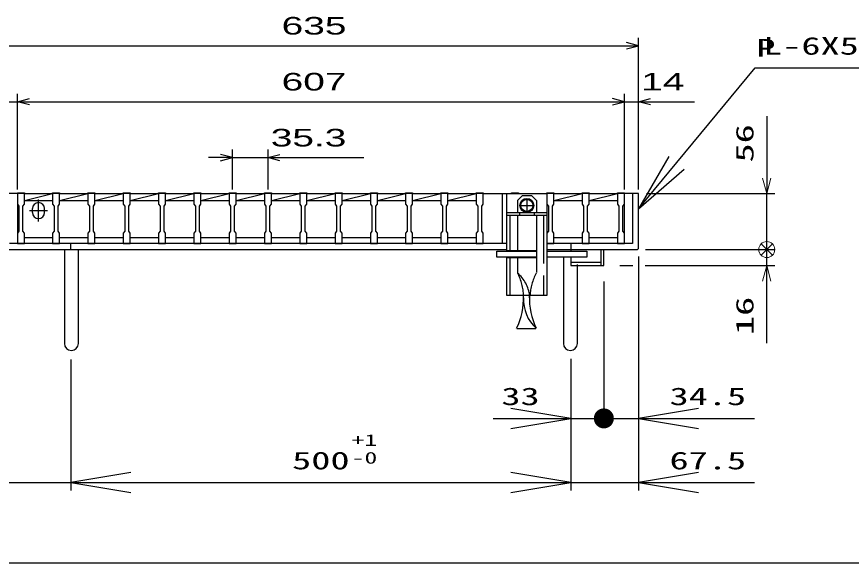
# Model space of a CAD drawing. Units: millimetres, scale not verified. Extents: x -1456 to 1389, y -1026 to 839.
# Drawn here: x -1038 to -203, y -921 to -374 of the extents above; entities that cross this region are included whole.
import ezdxf
from ezdxf.enums import TextEntityAlignment as Align

# ---------------------------------------------------------------- set-up
doc = ezdxf.new("R2010")
doc.units = ezdxf.units.MM
doc.header["$LTSCALE"] = 8
doc.linetypes.add('CHAIN', pattern=[18.5, 12, -1.5, 3.5, -1.5])
doc.linetypes.add('DASHED', pattern=[7.5, 6, -1.5])
for name, color, linetype, lineweight in [('0_2', 150, 'Continuous', 25), ('16', 3, 'Continuous', 25), ('17', 2, 'Continuous', 25), ('19', 6, 'Continuous', 25), ('22', 4, 'Continuous', 25), ('29', 6, 'Continuous', 25)]:
    doc.layers.add(name, color=color, linetype=linetype, lineweight=lineweight)
doc.styles.add('ベクトル', font='')
doc.styles.add('ＭＳ ゴシック', font='')
doc.styles.get('ベクトル').set_extended_font_data('ベクトル')
doc.styles.get('ＭＳ ゴシック').set_extended_font_data('MS Gothic')

# ---------------------------------------------------------------- blocks, each defined once
blk = doc.blocks.new('open_arrow')
at = {"color": 0, "linetype": 'Continuous', "lineweight": -2}
blk.add_lwpolyline([(7.5, 1.25), (0, 0), (7.5, -1.25)], dxfattribs=at)
blk = doc.blocks.new('filled_dot')
at = {"color": 0, "linetype": 'Continuous', "lineweight": -2, "const_width": 1.25}
blk.add_lwpolyline([(-0.625, 0, 1), (0.625, 0, 1)], format="xyb", close=True, dxfattribs=at)

msp = doc.modelspace()

# ---------------------------------------------------------------- linework, layer by layer
at = {"layer": '0_2'}
msp.add_line((1388.8, -921.2), (-1379.2, -921.2), dxfattribs=at)
at = {"layer": '16'}
for p, q in [((-1037, -551.271), (-1037, -550.571)), ((-1037, -550.571), (-1030, -550.571)), ((-1030, -550.571), (-1030, -551.271)), ((-1001.7, -551.271), (-1001.7, -550.571)), ((-1001.7, -550.571), (-994.7, -550.571)), ((-994.7, -550.571), (-994.7, -551.271)), ((-966.4, -551.271), (-966.4, -550.571)), ((-966.4, -550.571), (-959.4, -550.571)), ((-959.4, -550.571), (-959.4, -551.271)), ((-931.1, -551.271), (-931.1, -550.571)), ((-931.1, -550.571), (-924.1, -550.571)), ((-924.1, -550.571), (-924.1, -551.271)), ((-895.8, -551.271), (-895.8, -550.571)), ((-895.8, -550.571), (-888.8, -550.571)), ((-888.8, -550.571), (-888.8, -551.271)), ((-860.5, -551.271), (-860.5, -550.571)), ((-860.5, -550.571), (-853.5, -550.571)), ((-853.5, -550.571), (-853.5, -551.271)), ((-825.2, -551.271), (-825.2, -550.571)), ((-825.2, -550.571), (-818.2, -550.571)), ((-818.2, -550.571), (-818.2, -551.271)), ((-789.9, -551.271), (-789.9, -550.571)), ((-789.9, -550.571), (-782.9, -550.571)), ((-782.9, -550.571), (-782.9, -551.271)), ((-754.6, -551.271), (-754.6, -550.571)), ((-754.6, -550.571), (-747.6, -550.571)), ((-747.6, -550.571), (-747.6, -551.271)), ((-719.3, -551.271), (-719.3, -550.571)), ((-719.3, -550.571), (-712.3, -550.571)), ((-712.3, -550.571), (-712.3, -551.271)), ((-684, -551.271), (-684, -550.571)), ((-684, -550.571), (-677, -550.571)), ((-677, -550.571), (-677, -551.271)), ((-648.7, -551.271), (-648.7, -550.571)), ((-648.7, -550.571), (-641.7, -550.571)), ((-641.7, -550.571), (-641.7, -551.271)), ((-613.4, -551.271), (-613.4, -550.571)), ((-613.4, -550.571), (-606.4, -550.571)), ((-606.4, -550.571), (-606.4, -551.271)), ((-578.1, -551.271), (-578.1, -550.571)), ((-578.1, -550.571), (-571.1, -550.571)), ((-571.1, -550.571), (-571.1, -551.271)), ((-542.8, -551.271), (-542.8, -550.571)), ((-542.8, -550.571), (-535.8, -550.571)), ((-535.8, -550.571), (-535.8, -551.271)), ((-507.5, -551.271), (-507.5, -550.571)), ((-507.5, -550.571), (-500.5, -550.571)), ((-500.5, -550.571), (-500.5, -551.271)), ((-472.2, -551.271), (-472.2, -550.571)), ((-472.2, -550.571), (-465.2, -550.571)), ((-465.2, -550.571), (-465.2, -551.271)), ((-437, -551.271), (-437, -550.571)), ((-437, -550.571), (-430, -550.571)), ((-430, -550.571), (-430, -551.271)), ((-1037, -551.271), (-1037, -561.771)), ((-1030, -551.271), (-1037, -551.271)), ((-1037, -551.271), (-1037, -595.271)), ((-1030, -561.771), (-1030, -551.271)), ((-1030, -551.271), (-1001.7, -551.271)), ((-1030, -558.271), (-1001.7, -551.271)), ((-1030, -558.271), (-1001.7, -558.271)), ((-1015.85, -579.271), (-1015.85, -557.271)), ((-1001.7, -551.271), (-1001.7, -561.771)), ((-994.7, -551.271), (-1001.7, -551.271)), ((-994.7, -561.771), (-994.7, -551.271)), ((-994.7, -551.271), (-966.4, -551.271)), ((-994.7, -558.271), (-966.4, -551.271)), ((-994.7, -558.271), (-966.4, -558.271)), ((-966.4, -551.271), (-966.4, -561.771)), ((-959.4, -551.271), (-966.4, -551.271)), ((-959.4, -561.771), (-959.4, -551.271)), ((-959.4, -551.271), (-931.1, -551.271)), ((-959.4, -558.271), (-931.1, -551.271)), ((-959.4, -558.271), (-931.1, -558.271)), ((-931.1, -551.271), (-931.1, -561.771)), ((-924.1, -551.271), (-931.1, -551.271)), ((-924.1, -561.771), (-924.1, -551.271)), ((-924.1, -551.271), (-895.8, -551.271)), ((-924.1, -558.271), (-895.8, -551.271)), ((-924.1, -558.271), (-895.8, -558.271)), ((-895.8, -551.271), (-895.8, -561.771)), ((-888.8, -551.271), (-895.8, -551.271)), ((-888.8, -561.771), (-888.8, -551.271)), ((-888.8, -551.271), (-860.5, -551.271)), ((-888.8, -558.271), (-860.5, -551.271)), ((-888.8, -558.271), (-860.5, -558.271)), ((-860.5, -551.271), (-860.5, -561.771)), ((-853.5, -551.271), (-860.5, -551.271)), ((-853.5, -561.771), (-853.5, -551.271)), ((-853.5, -551.271), (-825.2, -551.271)), ((-853.5, -558.271), (-825.2, -551.271)), ((-853.5, -558.271), (-825.2, -558.271)), ((-825.2, -551.271), (-825.2, -561.771)), ((-818.2, -551.271), (-825.2, -551.271)), ((-818.2, -561.771), (-818.2, -551.271)), ((-818.2, -551.271), (-789.9, -551.271)), ((-818.2, -558.271), (-789.9, -551.271)), ((-818.2, -558.271), (-789.9, -558.271)), ((-789.9, -551.271), (-789.9, -561.771)), ((-782.9, -551.271), (-789.9, -551.271)), ((-782.9, -561.771), (-782.9, -551.271)), ((-782.9, -551.271), (-754.6, -551.271)), ((-782.9, -558.271), (-754.6, -551.271)), ((-782.9, -558.271), (-754.6, -558.271)), ((-754.6, -551.271), (-754.6, -561.771)), ((-747.6, -551.271), (-754.6, -551.271)), ((-747.6, -561.771), (-747.6, -551.271)), ((-747.6, -551.271), (-719.3, -551.271)), ((-747.6, -558.271), (-719.3, -551.271)), ((-747.6, -558.271), (-719.3, -558.271)), ((-719.3, -551.271), (-719.3, -561.771)), ((-712.3, -551.271), (-719.3, -551.271)), ((-712.3, -561.771), (-712.3, -551.271)), ((-712.3, -551.271), (-684, -551.271)), ((-712.3, -558.271), (-684, -551.271)), ((-712.3, -558.271), (-684, -558.271)), ((-684, -551.271), (-684, -561.771)), ((-677, -551.271), (-684, -551.271)), ((-677, -561.771), (-677, -551.271)), ((-677, -551.271), (-648.7, -551.271)), ((-677, -558.271), (-648.7, -551.271)), ((-677, -558.271), (-648.7, -558.271)), ((-648.7, -551.271), (-648.7, -561.771)), ((-641.7, -551.271), (-648.7, -551.271)), ((-641.7, -561.771), (-641.7, -551.271)), ((-641.7, -551.271), (-613.4, -551.271)), ((-641.7, -558.271), (-613.4, -551.271)), ((-641.7, -558.271), (-613.4, -558.271)), ((-613.4, -551.271), (-613.4, -561.771)), ((-606.4, -551.271), (-613.4, -551.271)), ((-606.4, -561.771), (-606.4, -551.271)), ((-606.4, -551.271), (-578.1, -551.271)), ((-606.4, -558.271), (-578.1, -551.271)), ((-606.4, -558.271), (-578.1, -558.271)), ((-578.1, -551.271), (-578.1, -561.771)), ((-571.1, -551.271), (-578.1, -551.271)), ((-571.1, -561.771), (-571.1, -551.271)), ((-571.1, -551.271), (-542.8, -551.271)), ((-535.8, -551.271), (-542.8, -551.271)), ((-535.8, -551.271), (-507.5, -551.271)), ((-507.5, -551.271), (-507.5, -561.771)), ((-500.5, -551.271), (-507.5, -551.271)), ((-500.5, -561.771), (-500.5, -551.271)), ((-500.5, -551.271), (-472.2, -551.271)), ((-500.5, -558.271), (-472.2, -551.271)), ((-500.5, -558.271), (-472.2, -558.271)), ((-472.2, -551.271), (-472.2, -561.771)), ((-465.2, -551.271), (-472.2, -551.271)), ((-465.2, -561.771), (-465.2, -551.271)), ((-465.2, -551.271), (-437, -551.271)), ((-465.2, -558.271), (-437, -551.296)), ((-465.2, -558.271), (-437, -558.271)), ((-437, -551.271), (-437, -561.771)), ((-430, -551.271), (-437, -551.271)), ((-430, -561.771), (-430, -551.271)), ((-430, -595.271), (-430, -551.271)), ((-1037, -561.771), (-1035.5, -563.771)), ((-1035.5, -563.771), (-1035.5, -588.771)), ((-1031.5, -563.771), (-1030, -561.771)), ((-1031.5, -588.771), (-1031.5, -563.771)), ((-1021.85, -570.271), (-1021.85, -566.271)), ((-1009.85, -570.271), (-1009.85, -566.271)), ((-1001.7, -561.771), (-1000.2, -563.771)), ((-1000.2, -563.771), (-1000.2, -588.771)), ((-996.2, -563.771), (-994.7, -561.771)), ((-996.2, -588.771), (-996.2, -563.771)), ((-966.4, -561.771), (-964.9, -563.771)), ((-964.9, -563.771), (-964.9, -588.771)), ((-960.9, -563.771), (-959.4, -561.771)), ((-960.9, -588.771), (-960.9, -563.771)), ((-931.1, -561.771), (-929.6, -563.771)), ((-929.6, -563.771), (-929.6, -588.771)), ((-925.6, -563.771), (-924.1, -561.771)), ((-925.6, -588.771), (-925.6, -563.771)), ((-895.8, -561.771), (-894.3, -563.771)), ((-894.3, -563.771), (-894.3, -588.771)), ((-890.3, -563.771), (-888.8, -561.771)), ((-890.3, -588.771), (-890.3, -563.771)), ((-860.5, -561.771), (-859, -563.771)), ((-859, -563.771), (-859, -588.771)), ((-855, -563.771), (-853.5, -561.771)), ((-855, -588.771), (-855, -563.771)), ((-825.2, -561.771), (-823.7, -563.771)), ((-823.7, -563.771), (-823.7, -588.771)), ((-819.7, -563.771), (-818.2, -561.771)), ((-819.7, -588.771), (-819.7, -563.771)), ((-789.9, -561.771), (-788.4, -563.771)), ((-788.4, -563.771), (-788.4, -588.771)), ((-784.4, -563.771), (-782.9, -561.771)), ((-784.4, -588.771), (-784.4, -563.771)), ((-754.6, -561.771), (-753.1, -563.771)), ((-753.1, -563.771), (-753.1, -588.771)), ((-749.1, -563.771), (-747.6, -561.771)), ((-749.1, -588.771), (-749.1, -563.771)), ((-719.3, -561.771), (-717.8, -563.771)), ((-717.8, -563.771), (-717.8, -588.771)), ((-713.8, -563.771), (-712.3, -561.771)), ((-713.8, -588.771), (-713.8, -563.771)), ((-684, -561.771), (-682.5, -563.771)), ((-682.5, -563.771), (-682.5, -588.771)), ((-678.5, -563.771), (-677, -561.771)), ((-678.5, -588.771), (-678.5, -563.771)), ((-648.7, -561.771), (-647.2, -563.771)), ((-647.2, -563.771), (-647.2, -588.771)), ((-643.2, -563.771), (-641.7, -561.771)), ((-643.2, -588.771), (-643.2, -563.771)), ((-613.4, -561.771), (-611.9, -563.771)), ((-611.9, -563.771), (-611.9, -588.771)), ((-607.9, -563.771), (-606.4, -561.771)), ((-607.9, -588.771), (-607.9, -563.771)), ((-578.1, -561.771), (-576.6, -563.771)), ((-576.6, -563.771), (-576.6, -588.771)), ((-572.6, -563.771), (-571.1, -561.771)), ((-572.6, -588.771), (-572.6, -563.771)), ((-507.5, -561.771), (-506, -563.771)), ((-506, -563.771), (-506, -588.771)), ((-502, -563.771), (-500.5, -561.771)), ((-502, -588.771), (-502, -563.771)), ((-472.2, -561.771), (-470.7, -563.771)), ((-470.7, -563.771), (-470.7, -588.771)), ((-466.7, -563.771), (-465.2, -561.771)), ((-466.7, -588.771), (-466.7, -563.771)), ((-437, -561.771), (-435.5, -563.771)), ((-435.5, -563.771), (-435.5, -588.771)), ((-431.5, -563.771), (-430, -561.771)), ((-431.5, -588.771), (-431.5, -563.771)), ((-1024.85, -568.271), (-1006.85, -568.271)), ((-1035.5, -588.771), (-1037, -590.771)), ((-1037, -590.771), (-1037, -601.271)), ((-1030, -590.771), (-1031.5, -588.771)), ((-1030, -601.271), (-1030, -590.771)), ((-1000.2, -588.771), (-1001.7, -590.771)), ((-1001.7, -590.771), (-1001.7, -601.271)), ((-994.7, -590.771), (-996.2, -588.771)), ((-994.7, -601.271), (-994.7, -590.771)), ((-964.9, -588.771), (-966.4, -590.771)), ((-966.4, -590.771), (-966.4, -601.271)), ((-959.4, -590.771), (-960.9, -588.771)), ((-959.4, -601.271), (-959.4, -590.771)), ((-929.6, -588.771), (-931.1, -590.771)), ((-931.1, -590.771), (-931.1, -601.271)), ((-924.1, -590.771), (-925.6, -588.771)), ((-924.1, -601.271), (-924.1, -590.771)), ((-894.3, -588.771), (-895.8, -590.771)), ((-895.8, -590.771), (-895.8, -601.271)), ((-888.8, -590.771), (-890.3, -588.771)), ((-888.8, -601.271), (-888.8, -590.771)), ((-859, -588.771), (-860.5, -590.771)), ((-860.5, -590.771), (-860.5, -601.271)), ((-853.5, -590.771), (-855, -588.771)), ((-853.5, -601.271), (-853.5, -590.771)), ((-823.7, -588.771), (-825.2, -590.771)), ((-825.2, -590.771), (-825.2, -601.271)), ((-818.2, -590.771), (-819.7, -588.771)), ((-818.2, -601.271), (-818.2, -590.771)), ((-788.4, -588.771), (-789.9, -590.771)), ((-789.9, -590.771), (-789.9, -601.271)), ((-782.9, -590.771), (-784.4, -588.771)), ((-782.9, -601.271), (-782.9, -590.771)), ((-753.1, -588.771), (-754.6, -590.771)), ((-754.6, -590.771), (-754.6, -601.271)), ((-747.6, -590.771), (-749.1, -588.771)), ((-747.6, -601.271), (-747.6, -590.771)), ((-717.8, -588.771), (-719.3, -590.771)), ((-719.3, -590.771), (-719.3, -601.271)), ((-712.3, -590.771), (-713.8, -588.771)), ((-712.3, -601.271), (-712.3, -590.771)), ((-682.5, -588.771), (-684, -590.771)), ((-684, -590.771), (-684, -601.271)), ((-677, -590.771), (-678.5, -588.771)), ((-677, -601.271), (-677, -590.771)), ((-647.2, -588.771), (-648.7, -590.771)), ((-648.7, -590.771), (-648.7, -601.271)), ((-641.7, -590.771), (-643.2, -588.771)), ((-641.7, -601.271), (-641.7, -590.771)), ((-611.9, -588.771), (-613.4, -590.771)), ((-613.4, -590.771), (-613.4, -601.271)), ((-606.4, -590.771), (-607.9, -588.771)), ((-606.4, -601.271), (-606.4, -590.771)), ((-576.6, -588.771), (-578.1, -590.771)), ((-578.1, -590.771), (-578.1, -601.271)), ((-571.1, -590.771), (-572.6, -588.771)), ((-571.1, -601.271), (-571.1, -590.771)), ((-506, -588.771), (-507.5, -590.771)), ((-507.5, -590.771), (-507.5, -601.271)), ((-500.5, -590.771), (-502, -588.771)), ((-500.5, -601.271), (-500.5, -590.771)), ((-470.7, -588.771), (-472.2, -590.771)), ((-472.2, -590.771), (-472.2, -601.271)), ((-465.2, -590.771), (-466.7, -588.771)), ((-465.2, -601.271), (-465.2, -590.771)), ((-435.5, -588.771), (-437, -590.771)), ((-437, -590.771), (-437, -601.271)), ((-430, -590.771), (-431.5, -588.771)), ((-430, -601.271), (-430, -590.771)), ((-1030, -595.271), (-1001.7, -595.271)), ((-994.7, -595.271), (-966.4, -595.271)), ((-959.4, -595.271), (-931.1, -595.271)), ((-924.1, -595.271), (-895.8, -595.271)), ((-888.8, -595.271), (-860.5, -595.271)), ((-853.5, -595.271), (-825.2, -595.271)), ((-818.2, -595.271), (-789.9, -595.271)), ((-782.9, -595.271), (-754.6, -595.271)), ((-747.6, -595.271), (-719.3, -595.271)), ((-712.3, -595.271), (-684, -595.271)), ((-677, -595.271), (-648.7, -595.271)), ((-641.7, -595.271), (-613.4, -595.271)), ((-606.4, -595.271), (-578.1, -595.271)), ((-500.5, -595.271), (-472.2, -595.271)), ((-465.2, -595.271), (-437, -595.271)), ((-1037, -601.271), (-1030, -601.271)), ((-1001.7, -601.271), (-994.7, -601.271)), ((-966.4, -601.271), (-959.4, -601.271)), ((-931.1, -601.271), (-924.1, -601.271)), ((-895.8, -601.271), (-888.8, -601.271)), ((-860.5, -601.271), (-853.5, -601.271)), ((-825.2, -601.271), (-818.2, -601.271)), ((-789.9, -601.271), (-782.9, -601.271)), ((-754.6, -601.271), (-747.6, -601.271)), ((-719.3, -601.271), (-712.3, -601.271)), ((-684, -601.271), (-677, -601.271)), ((-648.7, -601.271), (-641.7, -601.271)), ((-613.4, -601.271), (-606.4, -601.271)), ((-578.1, -601.271), (-571.1, -601.271)), ((-507.5, -601.271), (-500.5, -601.271)), ((-472.2, -601.271), (-465.2, -601.271)), ((-437, -601.271), (-430, -601.271))]:
    msp.add_line(p, q, dxfattribs=at)
for centre, start, end in [((-1015.85, -566.271), 0, 180), ((-1015.85, -570.271), 180, 0)]:
    msp.add_arc(centre, 6, start, end, dxfattribs=at)
at = {"layer": '17', "color": 3}
for p, q in [((-552, -601.271), (-552, -551.271)), ((-547.5, -573.271), (-547.5, -551.271)), ((-547.5, -551.271), (-507.5, -551.271)), ((-507.5, -551.271), (-507.5, -573.271)), ((-547.5, -570.071), (-507.5, -570.071)), ((-507.5, -573.271), (-547.5, -573.271)), ((-547.5, -608.771), (-547.5, -573.271)), ((-535, -570.071), (-535, -573.271)), ((-520, -573.271), (-520, -570.071)), ((-507.5, -573.271), (-507.5, -653.271)), ((-547.5, -608.271), (-517.5, -608.271)), ((-544.3, -608.271), (-544.3, -608.771)), ((-517.5, -615.271), (-517.5, -608.271)), ((-547.5, -653.271), (-547.5, -614.771)), ((-547.5, -615.271), (-517.5, -615.271)), ((-544.3, -614.771), (-544.3, -615.271)), ((-507.5, -653.271), (-547.5, -653.271))]:
    msp.add_line(p, q, dxfattribs=at)
at = {"layer": '17'}
for p, q in [((-532, -553.071), (-537, -558.071)), ((-537, -558.071), (-537, -570.071)), ((-532, -553.071), (-523, -553.071)), ((-523, -553.071), (-518, -558.071)), ((-518, -558.071), (-518, -570.071)), ((-557.5, -614.771), (-557.5, -608.771)), ((-557.5, -608.771), (-517.5, -608.771)), ((-507.5, -608.771), (-467.5, -608.771)), ((-467.5, -608.771), (-467.5, -614.771)), ((-517.5, -614.771), (-557.5, -614.771)), ((-467.5, -614.771), (-507.5, -614.771)), ((-537.385, -686.16), (-518.385, -686.16))]:
    msp.add_line(p, q, dxfattribs=at)
at = {"layer": '17', "color": 33, "linetype": 'CHAIN'}
for p, q in [((-527.5, -556.471), (-527.5, -569.671)), ((-534.1, -563.071), (-520.9, -563.071))]:
    msp.add_line(p, q, dxfattribs=at)
at = {"layer": '17', "color": 3, "linetype": 'DASHED'}
for p, q in [((-544.3, -608.271), (-544.3, -573.271)), ((-510.7, -573.271), (-510.7, -653.271)), ((-544.3, -653.271), (-544.3, -615.271))]:
    msp.add_line(p, q, dxfattribs=at)
at = {"layer": '17', "linetype": 'DASHED'}
for p, q in [((-537, -573.271), (-537, -608.771)), ((-518, -573.271), (-518, -608.771)), ((-537, -614.771), (-537, -631.044)), ((-518, -614.771), (-518, -630.243))]:
    msp.add_line(p, q, dxfattribs=at)
at = {"layer": '17', "color": 7}
msp.add_circle((-527.5, -563.071), 7, dxfattribs=at)
at = {"layer": '17'}
msp.add_circle((-527.5, -563.071), 6, dxfattribs=at)
msp.add_arc((-561.385, -655.66), 36.5, 0, 4.03179, dxfattribs=at)
at = {"layer": '17', "linetype": 'DASHED'}
for centre, major_axis, ratio, start_param, end_param in [((-561, -657.071), (36.5, 0), 0.958904, 0.1087859, 0.8462508), ((-591.923, -657.071), (61.423, 0), 0.975579, 0.0603881, 0.4517695), ((-463.077, -657.071), (61.423, 0), 0.975579, 2.6898232, 3.0781354)]:
    msp.add_ellipse(centre, major_axis=major_axis, ratio=ratio, start_param=start_param, end_param=end_param, dxfattribs=at)
at = {"layer": '17'}
for centre, major_axis, ratio, start_param, end_param in [((-592.309, -657.16), (0, 62.923), 0.976161, 4.2364783, 4.7721472), ((-494.385, -657.16), (0, 38), 0.960526, 1.5313431, 2.4304046), ((-463.462, -657.16), (0, 62.923), 0.976161, 1.5090321, 2.046707)]:
    msp.add_ellipse(centre, major_axis=major_axis, ratio=ratio, start_param=start_param, end_param=end_param, dxfattribs=at)
at = {"layer": '19'}
for p, q in [((-1037, -551.271), (-1051, -551.271)), ((-416, -551.271), (-430, -551.271)), ((-422, -551.271), (-422, -601.271)), ((-416, -606.271), (-416, -551.271)), ((-1050, -607.271), (-547.5, -607.271)), ((-547.5, -601.271), (-1045, -601.271)), ((-990, -607.271), (-990, -701.271)), ((-983.5, -607.271), (-983.5, -601.271)), ((-976, -701.271), (-976, -607.271)), ((-422, -601.271), (-507.5, -601.271)), ((-507.5, -607.271), (-417, -607.271)), ((-483.5, -601.271), (-483.5, -608.771)), ((-483.5, -607.271), (-483.5, -608.771)), ((-453.5, -607.271), (-453.5, -623.271)), ((-450.5, -623.271), (-450.5, -607.271)), ((-417, -607.271), (-416, -606.271)), ((-491, -614.771), (-491, -701.271)), ((-483.5, -614.771), (-483.5, -623.271)), ((-483.5, -623.271), (-450.5, -623.271)), ((-477, -701.271), (-477, -622.271))]:
    msp.add_line(p, q, dxfattribs=at)
for centre in [(-983, -701.271), (-484, -701.271)]:
    msp.add_arc(centre, 7, 180, 0, dxfattribs=at)
at = {"layer": '22'}
for p, q in [((-416, -403.271), (-428, -400.071)), ((-416, -547.271), (-416, -395.271)), ((-1051, -403.271), (-416, -403.271)), ((-428, -406.471), (-416, -403.271)), ((-1037, -547.271), (-1037, -451.271)), ((-1037, -459.271), (-1025, -456.071)), ((-430, -459.271), (-442, -456.071)), ((-430, -547.271), (-430, -451.271)), ((-416, -547.271), (-416, -451.271)), ((-416, -459.271), (-404, -456.071)), ((-1051, -459.271), (-1037, -459.271)), ((-1025, -462.471), (-1037, -459.271)), ((-1037, -459.271), (-430, -459.271)), ((-442, -462.471), (-430, -459.271)), ((-430, -459.271), (-416, -459.271)), ((-404, -462.471), (-416, -459.271)), ((-416, -459.271), (-360, -459.271)), ((-287.562, -473.689), (-287.562, -551.271)), ((-821.7, -547.271), (-821.7, -507.271)), ((-786.4, -507.271), (-786.4, -547.271)), ((-821.7, -515.271), (-845.7, -515.271)), ((-821.7, -515.271), (-833.7, -512.071)), ((-833.7, -518.471), (-821.7, -515.271)), ((-821.7, -515.271), (-786.4, -515.271)), ((-786.4, -515.271), (-774.4, -512.071)), ((-774.4, -518.471), (-786.4, -515.271)), ((-786.4, -515.271), (-690.4, -515.271)), ((-408, -551.271), (-279.562, -551.271)), ((-287.562, -607.271), (-287.562, -551.271)), ((-409, -607.271), (-279.562, -607.271)), ((-287.562, -623.271), (-287.562, -607.271)), ((-416, -614.271), (-416, -784.189)), ((-434.5, -623.271), (-421.534, -623.271)), ((-416, -622.271), (-416, -848.45)), ((-409.286, -623.271), (-279.562, -623.271)), ((-287.562, -700.853), (-287.562, -623.271)), ((-450.5, -639.271), (-450.5, -784.189)), ((-450.5, -639.271), (-450.5, -784.189)), ((-983.5, -717.296), (-983.5, -848.45)), ((-983.5, -717.296), (-983.5, -848.45)), ((-483.5, -716.712), (-483.5, -848.45)), ((-483.5, -716.712), (-483.5, -848.45)), ((-483.5, -716.771), (-483.5, -784.189)), ((-561.082, -776.189), (-416, -776.189)), ((-483.5, -776.189), (-300.018, -776.189)), ((-1166.982, -840.45), (-983.5, -840.45)), ((-983.5, -840.45), (-483.5, -840.45)), ((-483.5, -840.45), (-300.018, -840.45))]:
    msp.add_line(p, q, dxfattribs=at)
at = {"layer": '22', "lineweight": 13}
for p, q in [((-291.703, -535.816), (-287.562, -551.271)), ((-287.562, -551.271), (-283.421, -535.816)), ((-293.219, -601.614), (-281.905, -612.928)), ((-281.905, -601.614), (-293.219, -612.928)), ((-287.562, -623.271), (-291.703, -638.726)), ((-283.421, -638.726), (-287.562, -623.271))]:
    msp.add_line(p, q, dxfattribs=at)
at = {"layer": '22'}
msp.add_lwpolyline([(-416, -566.603), (-299.292, -425.548), (-72.092, -425.548)], dxfattribs=at)
at = {"layer": '22', "lineweight": 13}
msp.add_circle((-287.562, -607.271), 8, dxfattribs=at)
at = {"layer": '29'}
msp.add_line((-453.5, -620.271), (-483.563, -620.271), dxfattribs=at)

# ---------------------------------------------------------------- block references
at = {"layer": '22', "xscale": 8, "yscale": 8}
for p, rotation in [((-416, -566.603), 50.4), ((-483.5, -776.189), 180), ((-483.5, -840.45), 180)]:
    msp.add_blockref('open_arrow', p, dxfattribs=dict(at, rotation=rotation))
for name, p in [('filled_dot', (-450.5, -776.189)), ('open_arrow', (-416, -776.189)), ('open_arrow', (-983.5, -840.45)), ('open_arrow', (-416, -840.45))]:
    msp.add_blockref(name, p, dxfattribs=at)

# ---------------------------------------------------------------- texts
at = {"layer": '22', "color": 2, "style": 'ベクトル', "width": 1.65}
for s, p in [(' 635 ', (-783.5, -383.271)), (' 607 ', (-783.5, -439.271)), (' 14 ', (-424, -439.271)), (' 35.3 ', (-794.4, -495.271))]:
    msp.add_text(s, height=17.6, dxfattribs=at).set_placement(p, align=Align.MIDDLE_LEFT)
at = {"layer": '22', "color": 2, "style": 'ＭＳ ゴシック', "width": 1.6}
for s, height, p in [('P', 17.6, (-288.482, -405.356)), ('+1', 11.73, (-689.881, -797.914)), ('-0', 11.73, (-689.881, -815.617))]:
    msp.add_text(s, height=height, dxfattribs=at).set_placement(p, align=Align.MIDDLE_CENTER)
at = {"layer": '22', "style": 'ＭＳ ゴシック', "width": 1.6}
for s, p in [('L-6X56X67.5', (-291.292, -417.548)), ('34.5', (-384.818, -768.189)), ('67.5', (-384.818, -832.45))]:
    msp.add_text(s, height=17.6, dxfattribs=at).set_placement(p, align=Align.BOTTOM_LEFT)
at = {"layer": '22', "color": 2, "style": 'ＭＳ ゴシック', "width": 1.6}
msp.add_text('56', height=17.6, rotation=90, dxfattribs=at).set_placement((-295.562, -520.089), align=Align.BOTTOM_LEFT)
msp.add_text('16', height=17.6, rotation=90, dxfattribs=at).set_placement((-295.562, -654.453), align=Align.BOTTOM_RIGHT)
at = {"layer": '22', "style": 'ＭＳ ゴシック', "width": 1.6}
msp.add_text('33', height=17.6, dxfattribs=at).set_placement((-514.682, -768.189), align=Align.BOTTOM_RIGHT)
msp.add_text('500', height=17.6, dxfattribs=at).set_placement((-733.5, -832.45), align=Align.BOTTOM_CENTER)

doc.saveas('drawing.dxf')
